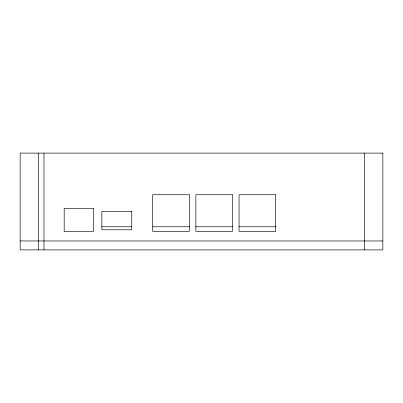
<?xml version="1.0" encoding="UTF-8"?>
<svg xmlns="http://www.w3.org/2000/svg" width="403" height="403" viewBox="0 0 403 403"><rect width="100%" height="100%" fill="white"/><g stroke="black" fill="none" stroke-linecap="round" stroke-linejoin="round"><path stroke-width="0.6" d="M101.672 226.773L131.887 226.773M152.661 226.773L189.803 226.773M195.47 226.773L232.612 226.773M238.908 226.773L276.05 226.773M20.15 240.959L382.85 240.959M364.599 153.105L364.599 249.895M43.972 153.105L43.972 249.895M38.401 153.105L38.401 249.895M382.85 153.105L20.15 153.105L20.15 249.895L382.85 249.895L382.85 153.105M189.319 194.74L152.692 194.74L152.692 231.372L189.319 231.372L189.319 194.74M232.501 194.74L195.873 194.74L195.873 231.372L232.501 231.372L232.501 194.74M275.682 194.74L239.055 194.74L239.055 231.372L275.682 231.372L275.682 194.74M93.365 208.356L64.183 208.356L64.183 231.584L93.365 231.584L93.365 208.356M131.746 211.328L101.868 211.328L101.868 229.796L131.746 229.796L131.746 211.328"/></g></svg>
